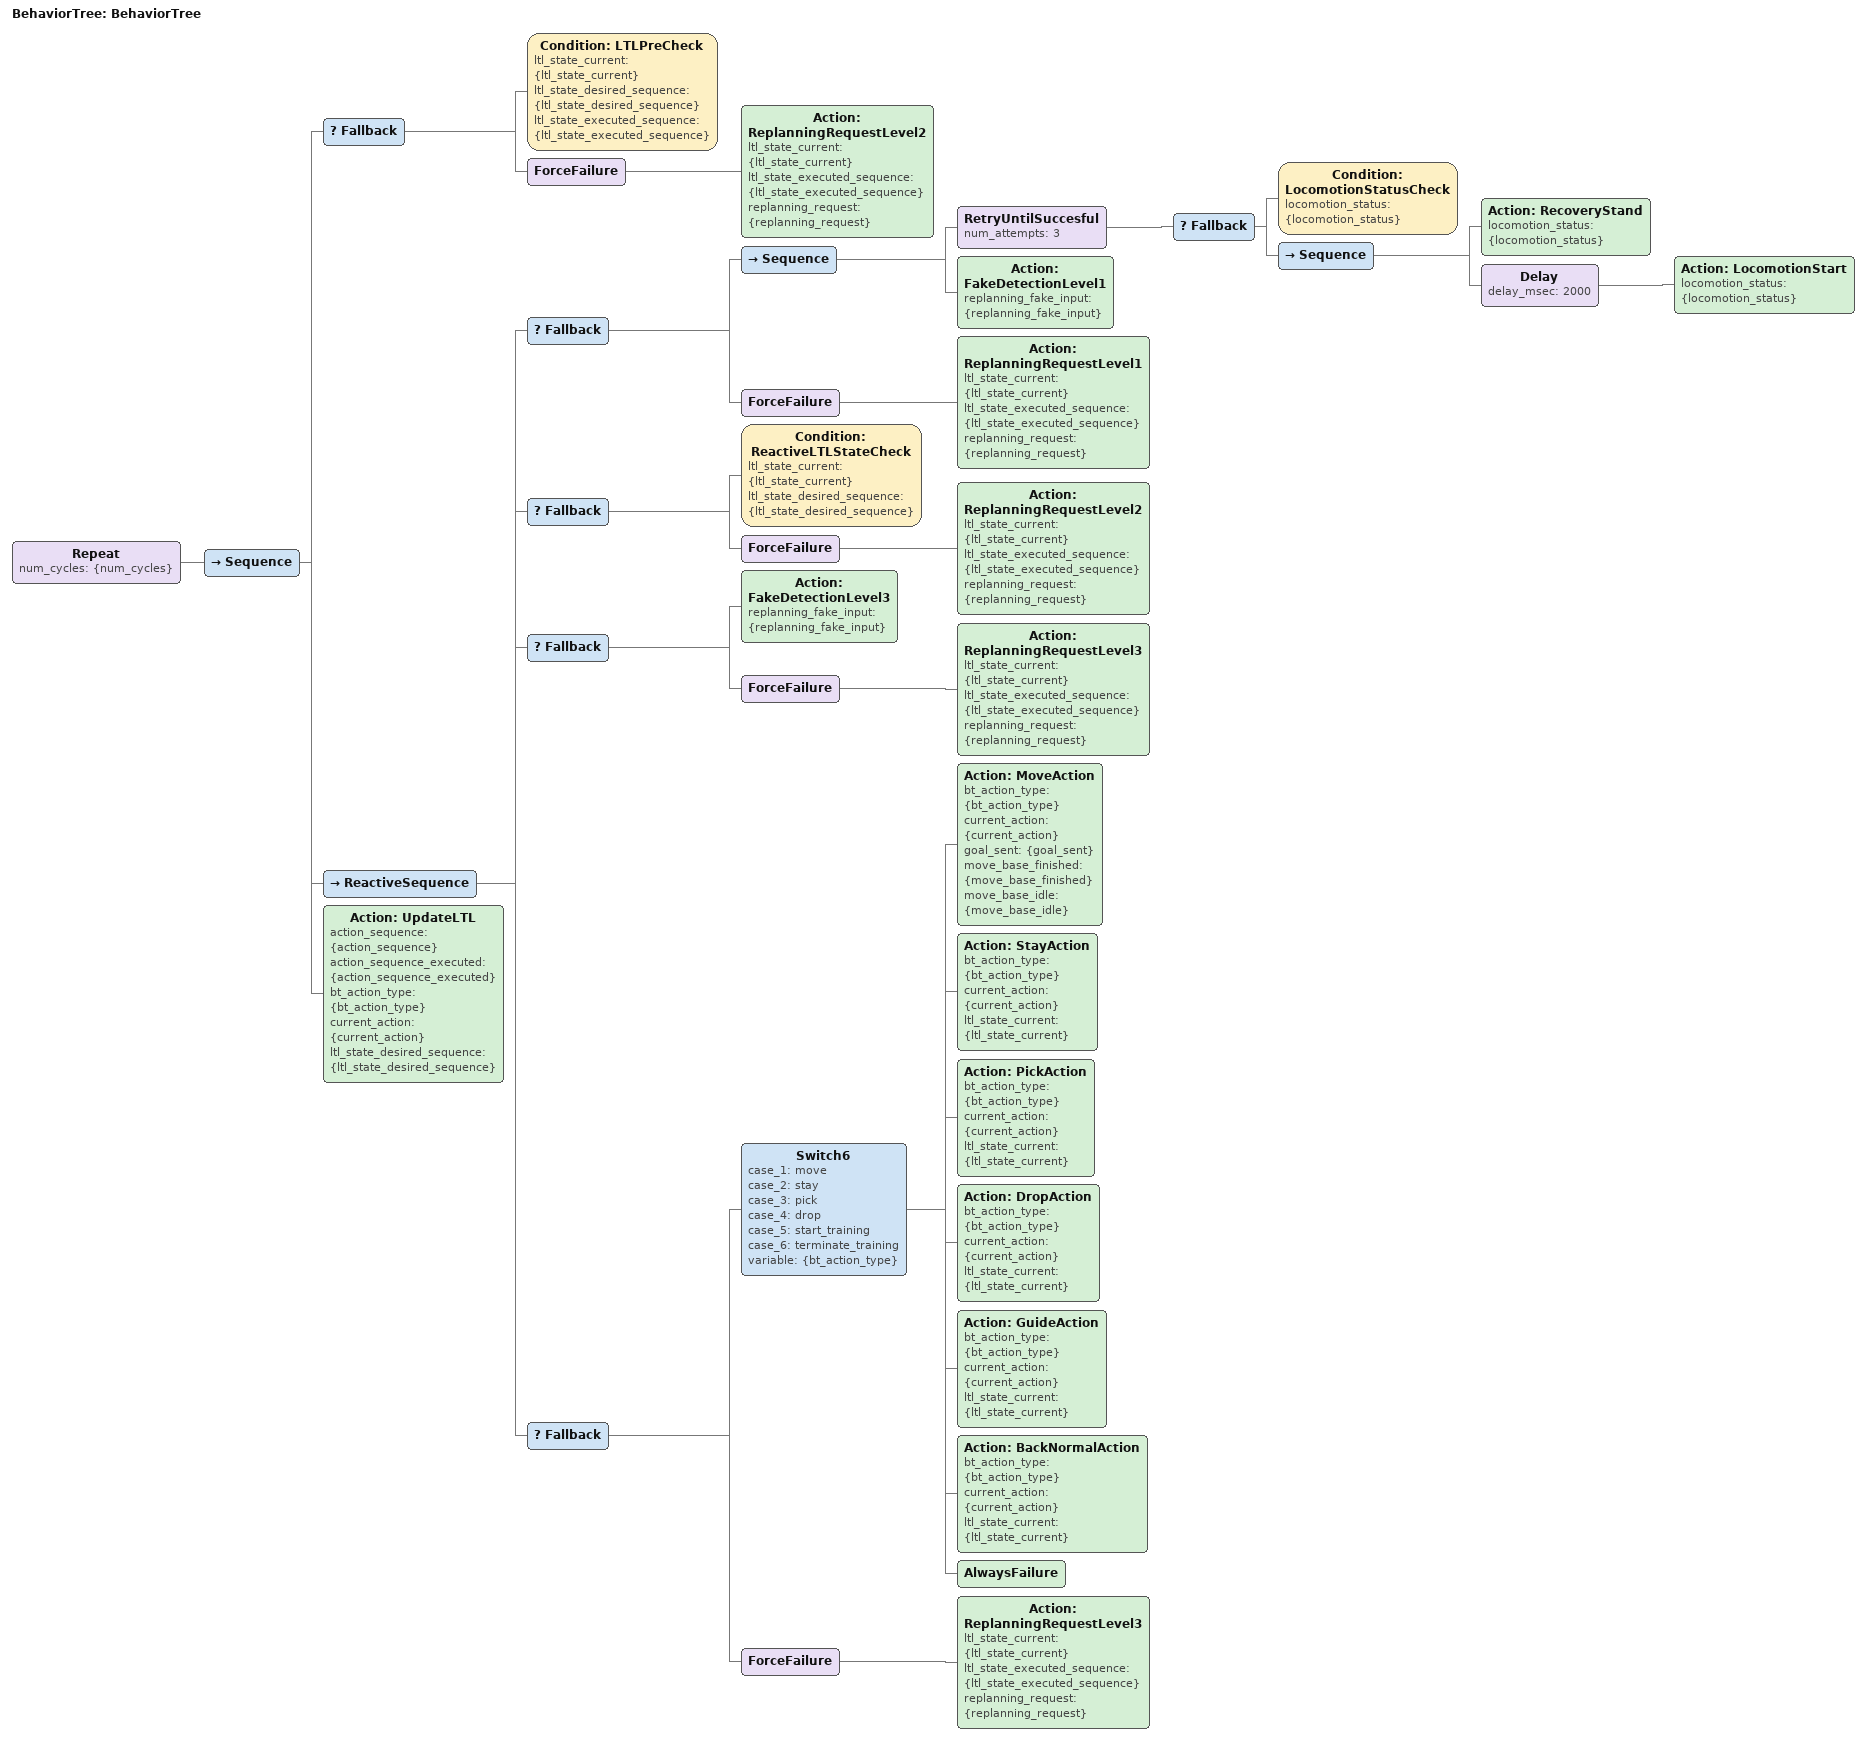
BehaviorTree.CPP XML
<?xml version="1.0"?>
<root main_tree_to_execute="BehaviorTree">
    <BehaviorTree ID="BehaviorTree">
        <Repeat num_cycles="{num_cycles}">
            <Sequence>
                <Fallback>
                    <Condition ID="LTLPreCheck" ltl_state_current="{ltl_state_current}" ltl_state_desired_sequence="{ltl_state_desired_sequence}" ltl_state_executed_sequence="{ltl_state_executed_sequence}"/>
                    <ForceFailure>
                        <Action ID="ReplanningRequestLevel2" ltl_state_current="{ltl_state_current}" ltl_state_executed_sequence="{ltl_state_executed_sequence}" replanning_request="{replanning_request}"/>
                    </ForceFailure>
                </Fallback>
                <ReactiveSequence>
                    <Fallback>
                        <Sequence>
                            <RetryUntilSuccesful num_attempts="3">
                                <Fallback>
                                    <Condition ID="LocomotionStatusCheck" locomotion_status="{locomotion_status}"/>
                                    <Sequence>
                                        <Action ID="RecoveryStand" locomotion_status="{locomotion_status}"/>
                                        <Delay delay_msec="2000">
                                            <Action ID="LocomotionStart" locomotion_status="{locomotion_status}"/>
                                        </Delay>
                                    </Sequence>
                                </Fallback>
                            </RetryUntilSuccesful>
                            <Action ID="FakeDetectionLevel1" replanning_fake_input="{replanning_fake_input}"/>
                        </Sequence>
                        <ForceFailure>
                            <Action ID="ReplanningRequestLevel1" ltl_state_current="{ltl_state_current}" ltl_state_executed_sequence="{ltl_state_executed_sequence}" replanning_request="{replanning_request}"/>
                        </ForceFailure>
                    </Fallback>
                    <Fallback>
                        <Condition ID="ReactiveLTLStateCheck" ltl_state_current="{ltl_state_current}" ltl_state_desired_sequence="{ltl_state_desired_sequence}"/>
                        <ForceFailure>
                            <Action ID="ReplanningRequestLevel2" ltl_state_current="{ltl_state_current}" ltl_state_executed_sequence="{ltl_state_executed_sequence}" replanning_request="{replanning_request}"/>
                        </ForceFailure>
                    </Fallback>
                    <Fallback>
                        <Action ID="FakeDetectionLevel3" replanning_fake_input="{replanning_fake_input}"/>
                        <ForceFailure>
                            <Action ID="ReplanningRequestLevel3" ltl_state_current="{ltl_state_current}" ltl_state_executed_sequence="{ltl_state_executed_sequence}" replanning_request="{replanning_request}"/>
                        </ForceFailure>
                    </Fallback>
                    <Fallback>
                        <Switch6 case_1="move" case_2="stay" case_3="pick" case_4="drop" case_5="start_training" case_6="terminate_training" variable="{bt_action_type}">
                            <Action ID="MoveAction" bt_action_type="{bt_action_type}" current_action="{current_action}" goal_sent="{goal_sent}" move_base_finished="{move_base_finished}" move_base_idle="{move_base_idle}"/>
                            <Action ID="StayAction" bt_action_type="{bt_action_type}" current_action="{current_action}" ltl_state_current="{ltl_state_current}"/>
                            <Action ID="PickAction" bt_action_type="{bt_action_type}" current_action="{current_action}" ltl_state_current="{ltl_state_current}"/>
                            <Action ID="DropAction" bt_action_type="{bt_action_type}" current_action="{current_action}" ltl_state_current="{ltl_state_current}"/>
                            <Action ID="GuideAction" bt_action_type="{bt_action_type}" current_action="{current_action}" ltl_state_current="{ltl_state_current}"/>
                            <Action ID="BackNormalAction" bt_action_type="{bt_action_type}" current_action="{current_action}" ltl_state_current="{ltl_state_current}"/>
                            <AlwaysFailure/>
                        </Switch6>
                        <ForceFailure>
                            <Action ID="ReplanningRequestLevel3" ltl_state_current="{ltl_state_current}" ltl_state_executed_sequence="{ltl_state_executed_sequence}" replanning_request="{replanning_request}"/>
                        </ForceFailure>
                    </Fallback>
                </ReactiveSequence>
                <Action ID="UpdateLTL" action_sequence="{action_sequence}" action_sequence_executed="{action_sequence_executed}" bt_action_type="{bt_action_type}" current_action="{current_action}" ltl_state_desired_sequence="{ltl_state_desired_sequence}"/>
            </Sequence>
        </Repeat>
    </BehaviorTree>
</root>
